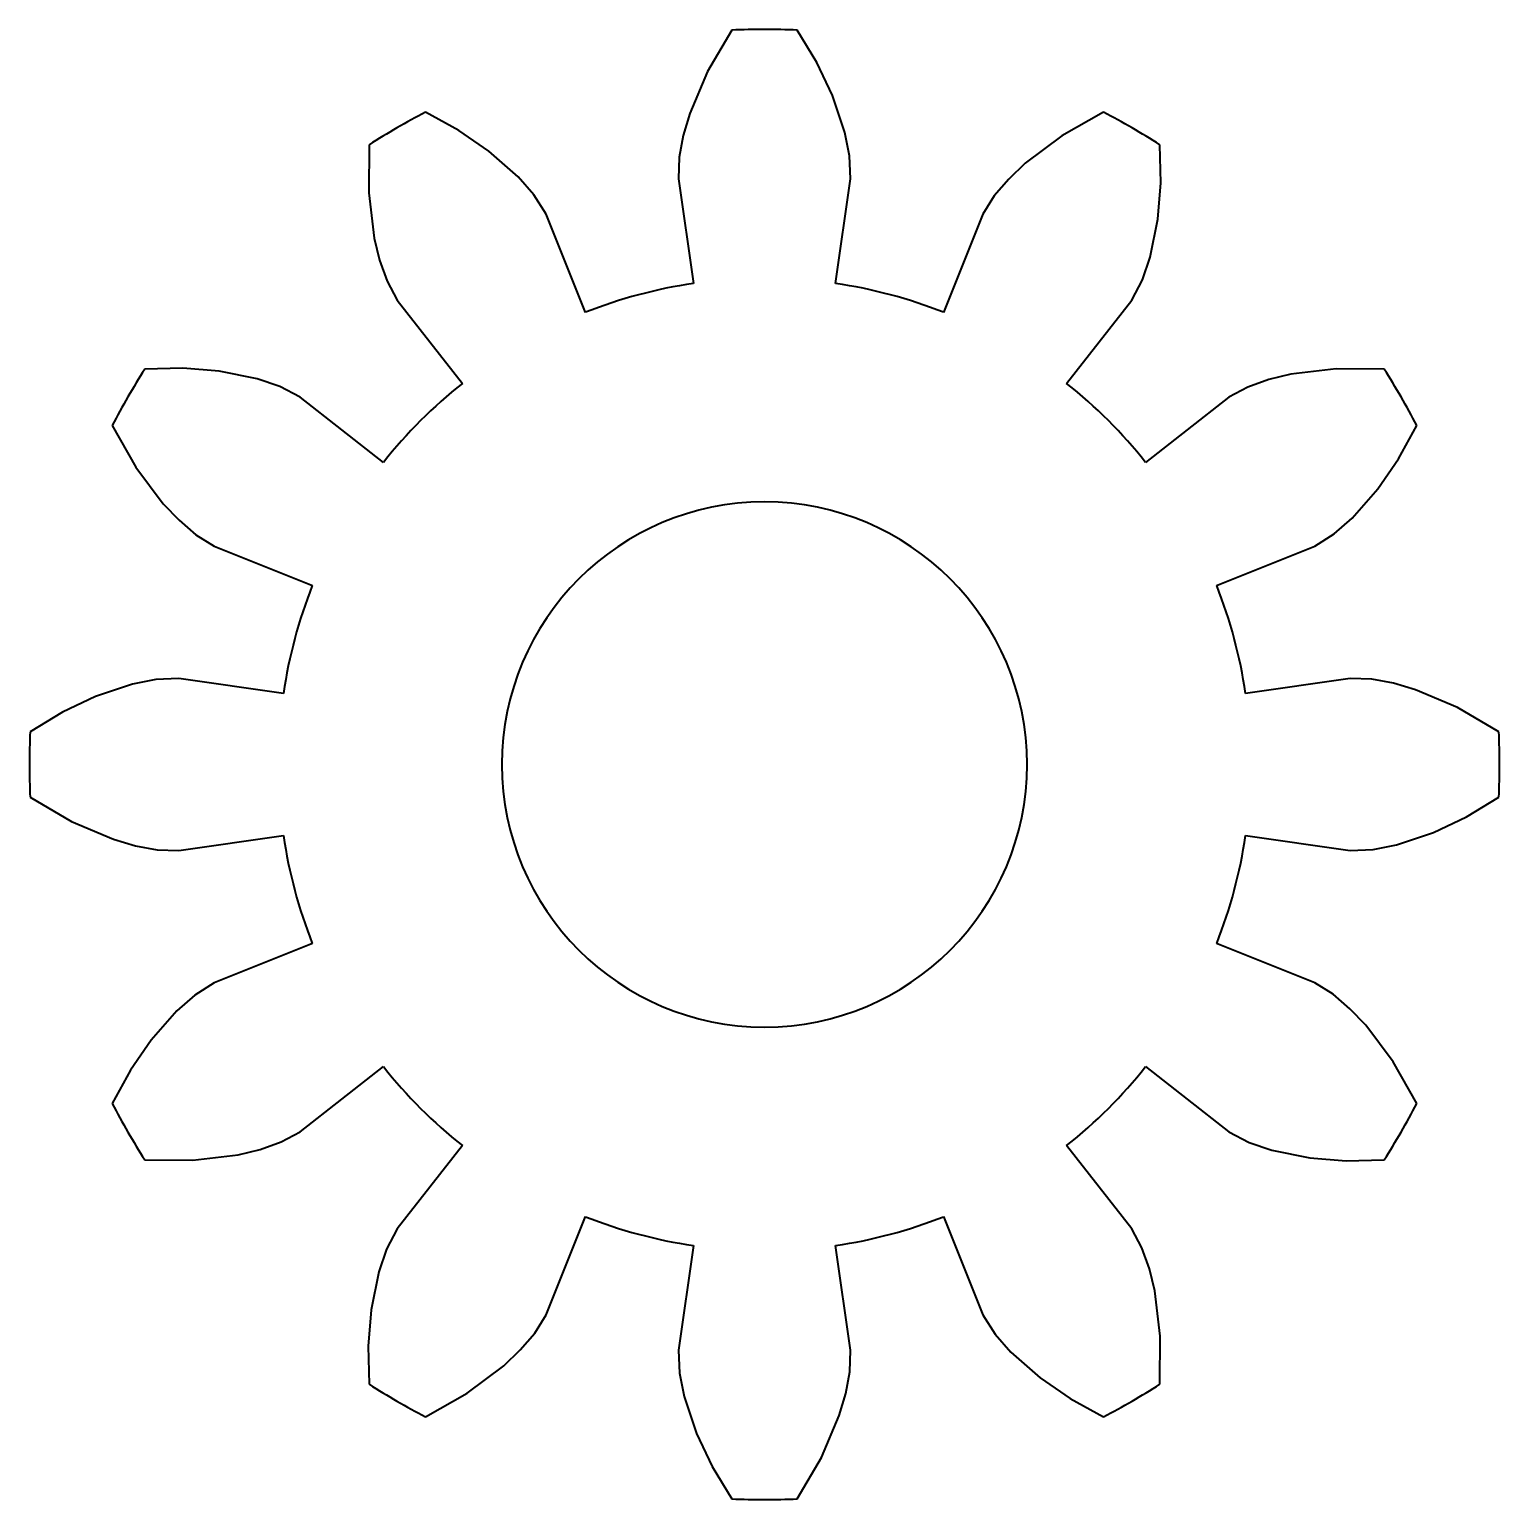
# Model space of a CAD drawing. Header units: inches. Extents: x -2.1 to 2.1, y -2.1 to 2.1.
import ezdxf

# ---------------------------------------------------------------- set-up
doc = ezdxf.new("R2010")
doc.units = ezdxf.units.IN
doc.header["$MEASUREMENT"] = 0
doc.layers.add('Visible', color=7, linetype='Continuous', lineweight=40)

msp = doc.modelspace()

# ---------------------------------------------------------------- linework, layer by layer
at = {"layer": 'Visible'}
for p, q in [((-0.2457, 1.6735, 1), (-0.2032, 1.3743, 1)), ((0.2032, 1.3743, 1), (0.2457, 1.6735, 1)), ((-0.5111, 1.2917, 1), (-0.6239, 1.5722, 1)), ((0.6239, 1.5722, 1), (0.5111, 1.2917, 1)), ((-1.0496, 1.3264, 1), (-0.8631, 1.0885, 1)), ((0.8631, 1.0885, 1), (1.0496, 1.3264, 1)), ((-1.0885, 0.8631, 1), (-1.3264, 1.0496, 1)), ((1.3264, 1.0496, 1), (1.0885, 0.8631, 1)), ((-1.5722, 0.6239, 1), (-1.2917, 0.5111, 1)), ((1.2917, 0.5111, 1), (1.5722, 0.6239, 1)), ((-1.3743, 0.2032, 1), (-1.6735, 0.2457, 1)), ((1.6735, 0.2457, 1), (1.3743, 0.2032, 1)), ((-1.6735, -0.2457, 1), (-1.3743, -0.2032, 1)), ((1.3743, -0.2032, 1), (1.6735, -0.2457, 1)), ((-1.2917, -0.5111, 1), (-1.5722, -0.6239, 1)), ((1.5722, -0.6239, 1), (1.2917, -0.5111, 1)), ((-1.3264, -1.0496, 1), (-1.0885, -0.8631, 1)), ((1.0885, -0.8631, 1), (1.3264, -1.0496, 1)), ((-0.8631, -1.0885, 1), (-1.0496, -1.3264, 1)), ((1.0496, -1.3264, 1), (0.8631, -1.0885, 1)), ((-0.6239, -1.5722, 1), (-0.5111, -1.2917, 1)), ((0.5111, -1.2917, 1), (0.6239, -1.5722, 1)), ((-0.2032, -1.3743, 1), (-0.2457, -1.6735, 1)), ((0.2457, -1.6735, 1), (0.2032, -1.3743, 1))]:
    msp.add_line(p, q, dxfattribs=at)
for points in [[(-0.0931, 2.0979, 0), (-0.1627, 1.9797, 0), (-0.2136, 1.8599, 0), (-0.232, 1.7972, 0), (-0.2437, 1.7348, 0), (-0.2457, 1.6735, 0)], [(0.2457, 1.6735, 0), (0.2431, 1.7391, 0), (0.2299, 1.8058, 0), (0.1942, 1.9113, 0), (0.1493, 2.0052, 0), (0.0931, 2.0979, 0)], [(-0.6239, 1.5722, 0), (-0.659, 1.6277, 0), (-0.7038, 1.6788, 0), (-0.7875, 1.7524, 0), (-0.8733, 1.8112, 0), (-0.9683, 1.8634, 0)], [(0.9683, 1.8634, 0), (0.849, 1.7958, 0), (0.745, 1.7176, 0), (0.6976, 1.6724, 0), (0.6564, 1.6242, 0), (0.6239, 1.5722, 0)], [(-1.1296, 1.7703, 0), (-1.1307, 1.6331, 0), (-1.115, 1.5039, 0), (-1.0995, 1.4404, 0), (-1.0784, 1.3806, 0), (-1.0496, 1.3264, 0)], [(1.0496, 1.3264, 0), (1.0801, 1.3845, 0), (1.102, 1.449, 0), (1.1238, 1.5582, 0), (1.1319, 1.6619, 0), (1.1296, 1.7703, 0)], [(-1.3264, 1.0496, 0), (-1.3845, 1.0801, 0), (-1.449, 1.102, 0), (-1.5582, 1.1238, 0), (-1.6619, 1.1319, 0), (-1.7703, 1.1296, 0)], [(1.7703, 1.1296, 0), (1.6331, 1.1307, 0), (1.5039, 1.115, 0), (1.4404, 1.0995, 0), (1.3806, 1.0784, 0), (1.3264, 1.0496, 0)], [(-1.8634, 0.9683, 0), (-1.7958, 0.849, 0), (-1.7176, 0.745, 0), (-1.6724, 0.6976, 0), (-1.6242, 0.6564, 0), (-1.5722, 0.6239, 0)], [(1.5722, 0.6239, 0), (1.6277, 0.659, 0), (1.6788, 0.7038, 0), (1.7524, 0.7875, 0), (1.8112, 0.8733, 0), (1.8634, 0.9683, 0)], [(-1.6735, 0.2457, 0), (-1.7391, 0.2431, 0), (-1.8058, 0.2299, 0), (-1.9113, 0.1942, 0), (-2.0052, 0.1493, 0), (-2.0979, 0.0931, 0)], [(2.0979, 0.0931, 0), (1.9797, 0.1627, 0), (1.8599, 0.2136, 0), (1.7972, 0.232, 0), (1.7348, 0.2437, 0), (1.6735, 0.2457, 0)], [(-2.0979, -0.0931, 0), (-1.9797, -0.1627, 0), (-1.8599, -0.2136, 0), (-1.7972, -0.232, 0), (-1.7348, -0.2437, 0), (-1.6735, -0.2457, 0)], [(1.6735, -0.2457, 0), (1.7391, -0.2431, 0), (1.8058, -0.2299, 0), (1.9113, -0.1942, 0), (2.0052, -0.1493, 0), (2.0979, -0.0931, 0)], [(-1.5722, -0.6239, 0), (-1.6277, -0.659, 0), (-1.6788, -0.7038, 0), (-1.7524, -0.7875, 0), (-1.8112, -0.8733, 0), (-1.8634, -0.9683, 0)], [(1.8634, -0.9683, 0), (1.7958, -0.849, 0), (1.7176, -0.745, 0), (1.6724, -0.6976, 0), (1.6242, -0.6564, 0), (1.5722, -0.6239, 0)], [(-1.7703, -1.1296, 0), (-1.6331, -1.1307, 0), (-1.5039, -1.115, 0), (-1.4404, -1.0995, 0), (-1.3806, -1.0784, 0), (-1.3264, -1.0496, 0)], [(1.3264, -1.0496, 0), (1.3845, -1.0801, 0), (1.449, -1.102, 0), (1.5582, -1.1238, 0), (1.6619, -1.1319, 0), (1.7703, -1.1296, 0)], [(-1.0496, -1.3264, 0), (-1.0801, -1.3845, 0), (-1.102, -1.449, 0), (-1.1238, -1.5582, 0), (-1.1319, -1.6619, 0), (-1.1296, -1.7703, 0)], [(1.1296, -1.7703, 0), (1.1307, -1.6331, 0), (1.115, -1.5039, 0), (1.0995, -1.4404, 0), (1.0784, -1.3806, 0), (1.0496, -1.3264, 0)], [(-0.9683, -1.8634, 0), (-0.849, -1.7958, 0), (-0.745, -1.7176, 0), (-0.6976, -1.6724, 0), (-0.6564, -1.6242, 0), (-0.6239, -1.5722, 0)], [(0.6239, -1.5722, 0), (0.659, -1.6277, 0), (0.7038, -1.6788, 0), (0.7875, -1.7524, 0), (0.8733, -1.8112, 0), (0.9683, -1.8634, 0)], [(-0.2457, -1.6735, 0), (-0.2431, -1.7391, 0), (-0.2299, -1.8058, 0), (-0.1942, -1.9113, 0), (-0.1493, -2.0052, 0), (-0.0931, -2.0979, 0)], [(0.0931, -2.0979, 0), (0.1627, -1.9797, 0), (0.2136, -1.8599, 0), (0.232, -1.7972, 0), (0.2437, -1.7348, 0), (0.2457, -1.6735, 0)]]:
    msp.add_polyline3d(points, dxfattribs=at)
at = {"layer": 'Visible', "extrusion": (0, 0, -1)}
msp.add_circle((0, 0, -1), 0.75, dxfattribs=at)
at = {"layer": 'Visible'}
for radius, start, end in [(2.1, 87.4589, 92.5411), (2.1, 117.4589, 122.5411), (2.1, 57.4589, 62.5411), (1.3892, 98.4114, 111.5886), (1.3892, 68.4114, 81.5886), (2.1, 147.4589, 152.5411), (2.1, 27.4589, 32.5411), (1.3892, 128.4114, 141.5886), (1.3892, 38.4114, 51.5886), (1.3892, 158.4114, 171.5886), (1.3892, 8.4114, 21.5886), (2.1, 177.4589, 182.5411), (2.1, 357.4589, 2.5411), (1.3892, 188.4114, 201.5886), (1.3892, 338.4114, 351.5886), (1.3892, 218.4114, 231.5886), (1.3892, 308.4114, 321.5886), (2.1, 207.4589, 212.5411), (2.1, 327.4589, 332.5411), (1.3892, 248.4114, 261.5886), (1.3892, 278.4114, 291.5886), (2.1, 237.4589, 242.5411), (2.1, 297.4589, 302.5411), (2.1, 267.4589, 272.5411)]:
    msp.add_arc((0, 0, 1), radius, start, end, dxfattribs=at)

doc.saveas('drawing.dxf')
